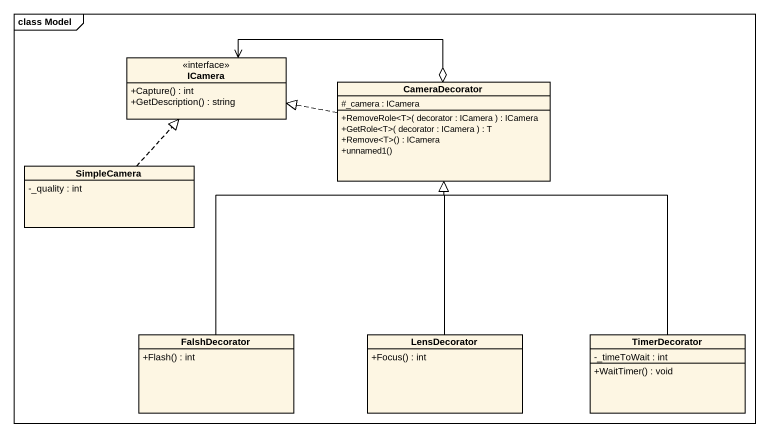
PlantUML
@startuml
mainframe class Model
hide circle
hide empty members
skinparam classAttributeIconSize 0
interface ICamera {
  +Capture() : int
  +GetDescription() : string
}
class CameraDecorator {
  #_camera : ICamera
  +RemoveRole<T>( decorator : ICamera ) : ICamera
  +GetRole<T>( decorator : ICamera ) : T
  +Remove<T>() : ICamera
  +unnamed1()
}
class SimpleCamera {
  -_quality : int
}
class FalshDecorator {
  +Flash() : int
}
class LensDecorator {
  +Focus() : int
}
class TimerDecorator {
  -_timeToWait : int
  +WaitTimer() : void
}
CameraDecorator .left.|> ICamera
CameraDecorator o-left-> ICamera
SimpleCamera .up.|> ICamera
FalshDecorator -up-|> CameraDecorator
LensDecorator -up-|> CameraDecorator
TimerDecorator -up-|> CameraDecorator
@enduml
